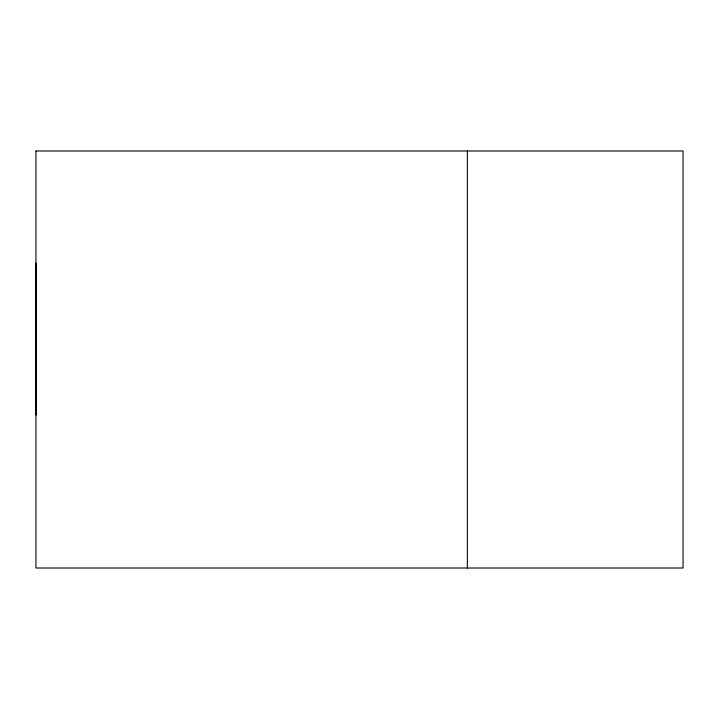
<?xml version="1.0" encoding="UTF-8"?>
<svg xmlns="http://www.w3.org/2000/svg" width="719" height="719" viewBox="0 0 719 719"><rect width="100%" height="100%" fill="white"/><g stroke="black" fill="none" stroke-linecap="round" stroke-linejoin="round"><path stroke-width="1.08" d="M467.35 568.01L467.35 150.99M35.95 262.902L35.95 415.106M35.95 150.99L35.95 568.01L683.05 568.01L683.05 150.99L35.95 150.99"/></g></svg>
